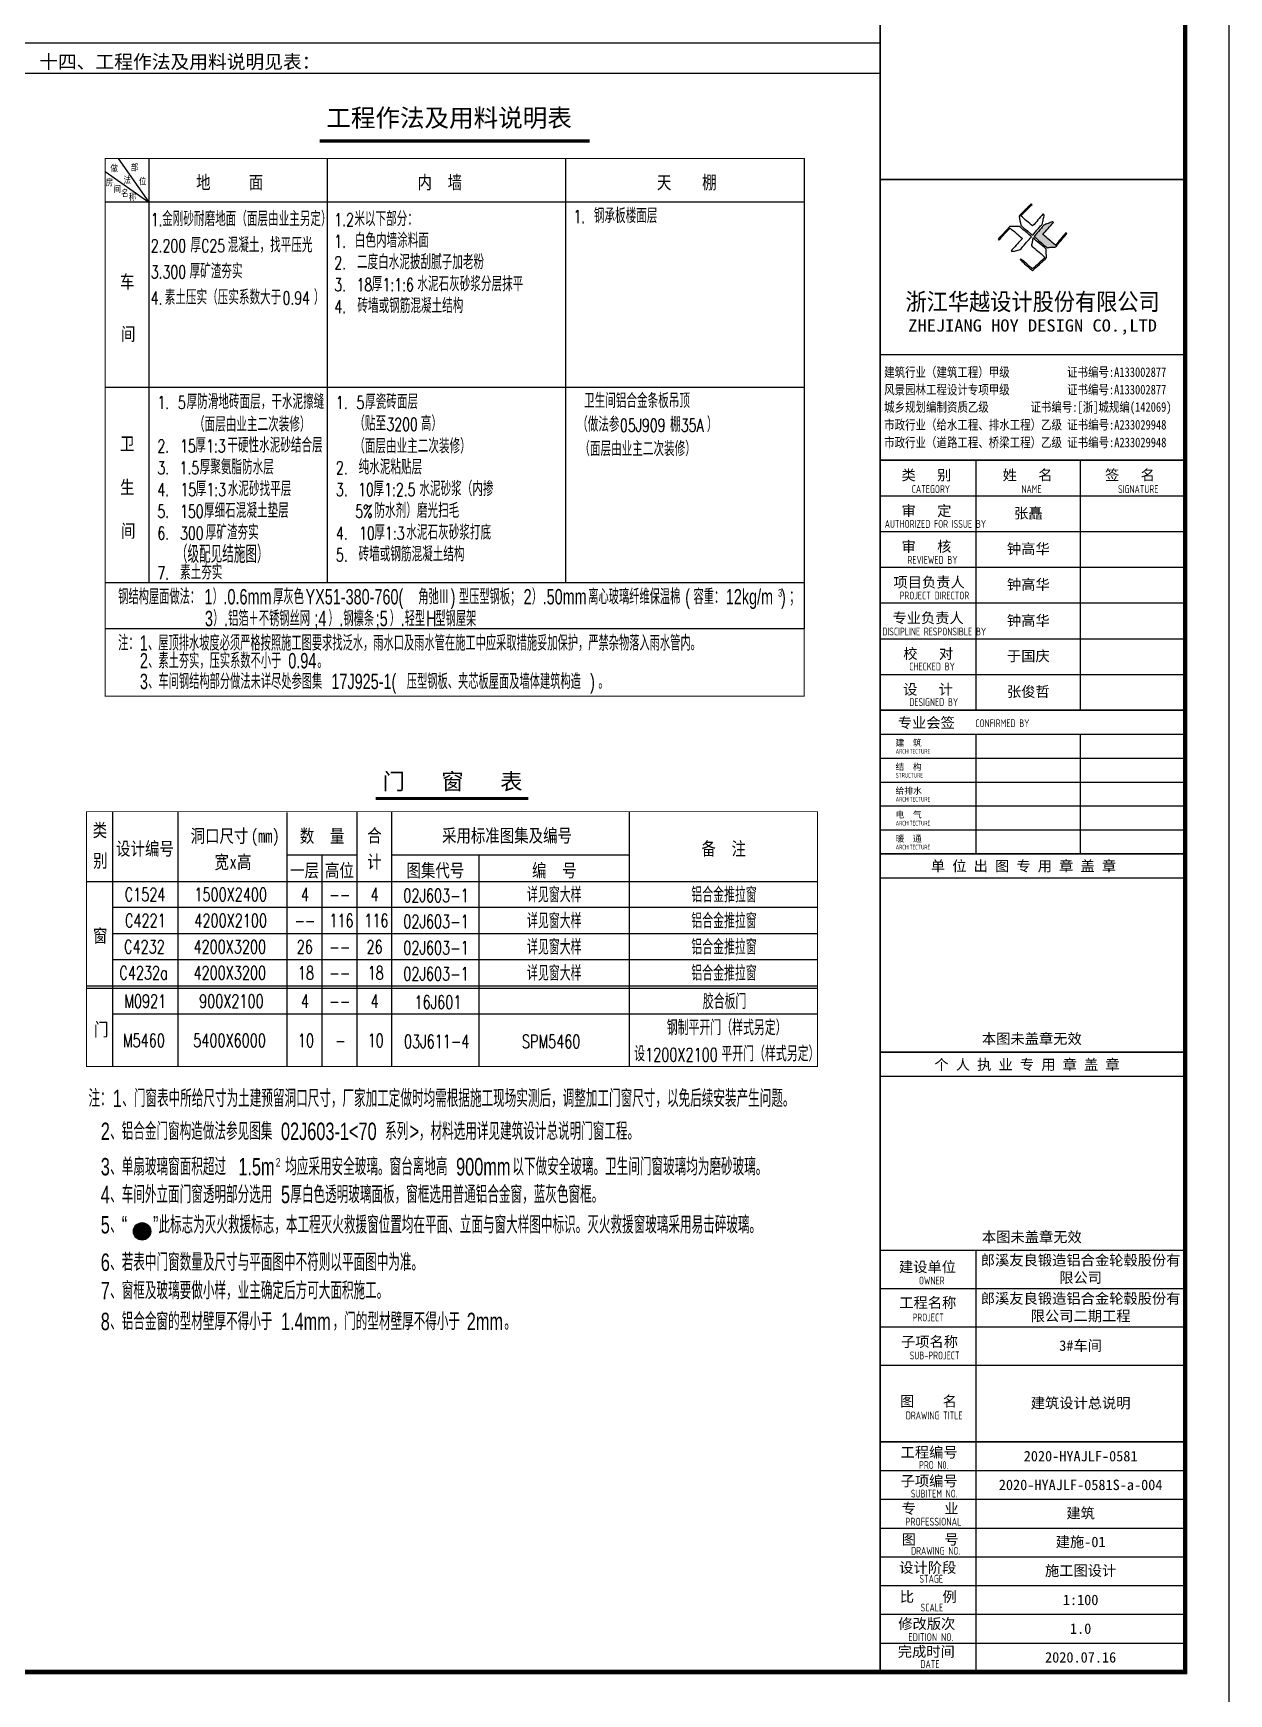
# Model space of a CAD drawing. Extents: x 14095202 to 14511487, y -1430609 to -90420.
# Drawn here: x 14479049 to 14506487, y -166620 to -128501 of the extents above; entities that cross this region are included whole.
import ezdxf
from ezdxf.enums import TextEntityAlignment as Align

# ---------------------------------------------------------------- set-up
doc = ezdxf.new("R2010")
doc.units = 0
doc.header["$LTSCALE"] = 1000
doc.header["$MEASUREMENT"] = 0
for name, color, linetype in [('PUB_DIM', 3, 'Continuous'), ('PUB_TEXT', 7, 'Continuous'), ('PUB_TITLE', 4, 'Continuous'), ('TK', 4, 'Continuous'), ('表格', 7, 'Continuous')]:
    doc.layers.add(name, color=color, linetype=linetype)
doc.styles.add('-宋体', font='', dxfattribs={"width": 0.8})
doc.styles.add('_TCH_LABEL', font='COMPLEX', dxfattribs={"bigfont": 'GBCBIG'})
doc.styles.add('HT', font='simhei.ttf', dxfattribs={"width": 0.8})
doc.styles.add('TSSD_REIN', font='tssdeng.shx', dxfattribs={"width": 0.7, "bigfont": 'tssdchn.shx'})
doc.styles.add('YAYA', font='', dxfattribs={"width": 0.8, "height": 1})
doc.styles.add('图签宋体', font='', dxfattribs={"height": 300})
doc.styles.add('图签黑体', font='simhei.ttf', dxfattribs={"height": 550})
doc.styles.add('文字1', font='', dxfattribs={"width": 0.8})
doc.styles.add('设计说明', font='!TSSDENG', dxfattribs={"width": 0.7, "bigfont": '!HZTXT'})
doc.styles.add('黑体', font='simhei.ttf')
doc.styles.get('-宋体').set_extended_font_data('SimSun')
doc.styles.get('YAYA').set_extended_font_data('SimSun')
doc.styles.get('图签宋体').set_extended_font_data('NSimSun')
doc.styles.get('文字1').set_extended_font_data('SimSun')

# ---------------------------------------------------------------- blocks, each defined once
blk = doc.blocks.new('A$C053D6479')
at = {"layer": 'PUB_TITLE'}
h = blk.add_hatch(color=256, dxfattribs=at)
h.dxf.hatch_style = 1
edge = h.paths.add_edge_path()
edge.add_spline(control_points=[(1026, 827), (1105, 920), (1188, 1008), (1266, 1102)], knot_values=[13, 13, 13, 13, 14, 14, 14, 14], degree=3, periodic=0)
edge.add_spline(control_points=[(1266, 1102), (1258, 1111), (1249, 1119), (1239, 1116)], knot_values=[12, 12, 12, 12, 13, 13, 13, 13], degree=3, periodic=0)
edge.add_spline(control_points=[(1239, 1116), (1210, 1107), (1179, 1092), (1144, 1077)], knot_values=[11, 11, 11, 11, 12, 12, 12, 12], degree=3, periodic=0)
edge.add_spline(control_points=[(1144, 1077), (1109, 1063), (1069, 1053), (1047, 1038)], knot_values=[10, 10, 10, 10, 11, 11, 11, 11], degree=3, periodic=0)
edge.add_spline(control_points=[(1047, 1038), (1028, 1026), (1007, 992), (991, 972)], knot_values=[9, 9, 9, 9, 10, 10, 10, 10], degree=3, periodic=0)
edge.add_spline(control_points=[(991, 972), (942, 913), (899, 868), (849, 810)], knot_values=[8, 8, 8, 8, 9, 9, 9, 9], degree=3, periodic=0)
edge.add_spline(control_points=[(849, 810), (842, 801), (822, 776), (822, 775)], knot_values=[7, 7, 7, 7, 8, 8, 8, 8], degree=3, periodic=0)
edge.add_spline(control_points=[(822, 775), (823, 771), (848, 752), (859, 744)], knot_values=[6, 6, 6, 6, 7, 7, 7, 7], degree=3, periodic=0)
edge.add_spline(control_points=[(859, 744), (949, 670), (1035, 592), (1122, 521)], knot_values=[5, 5, 5, 5, 6, 6, 6, 6], degree=3, periodic=0)
edge.add_spline(control_points=[(1122, 521), (1153, 527), (1185, 530), (1217, 533)], knot_values=[4, 4, 4, 4, 5, 5, 5, 5], degree=3, periodic=0)
edge.add_spline(control_points=[(1217, 533), (1246, 535), (1293, 532), (1316, 542)], knot_values=[3, 3, 3, 3, 4, 4, 4, 4], degree=3, periodic=0)
edge.add_spline(control_points=[(1316, 542), (1327, 547), (1338, 565), (1349, 579)], knot_values=[2, 2, 2, 2, 3, 3, 3, 3], degree=3, periodic=0)
edge.add_spline(control_points=[(1349, 579), (1423, 670), (1507, 759), (1572, 848)], knot_values=[1, 1, 1, 1, 2, 2, 2, 2], degree=3, periodic=0)
edge.add_spline(control_points=[(1572, 848), (1564, 852), (1561, 861), (1551, 862)], knot_values=[0, 0, 0, 0, 1, 1, 1, 1], degree=3, periodic=0)
edge.add_spline(control_points=[(1551, 862), (1469, 769), (1393, 671), (1310, 579)], knot_values=[15, 15, 15, 15, 16, 16, 16, 16], degree=3, periodic=0)
edge.add_spline(control_points=[(1310, 579), (1216, 662), (1118, 742), (1026, 827)], knot_values=[14, 14, 14, 14, 15, 15, 15, 15], degree=3, periodic=0)
at = {"layer": 'TK'}
for points, knots in [([(1031, 1298), (1066, 1286), (1054, 1262), (1045, 1224), (1036, 1188), (1031, 1158), (1024, 1121), (1020, 1104), (1017, 1085), (1012, 1071), (1004, 1052), (976, 1026), (956, 1003), (906, 946), (866, 899), (814, 839), (806, 829), (789, 806), (787, 806), (777, 804), (728, 856), (719, 864), (651, 922), (580, 978), (514, 1036), (509, 1106), (488, 1176), (479, 1247), (570, 1343), (663, 1436), (758, 1526), (764, 1523), (768, 1518), (774, 1515), (693, 1422), (599, 1343), (520, 1249), (607, 1171), (698, 1096), (789, 1021), (874, 1109), (950, 1206), (1031, 1298)], [0, 0, 0, 0, 1, 1, 1, 2, 2, 2, 3, 3, 3, 4, 4, 4, 5, 5, 5, 6, 6, 6, 7, 7, 7, 8, 8, 8, 9, 9, 9, 10, 10, 10, 11, 11, 11, 12, 12, 12, 13, 13, 13, 14, 14, 14, 14]), ([(555, 949), (624, 891), (699, 833), (760, 773), (689, 691), (614, 604), (539, 517), (529, 505), (516, 487), (506, 482), (492, 475), (469, 472), (452, 467), (416, 456), (383, 448), (342, 438), (323, 433), (297, 422), (293, 440), (291, 452), (313, 470), (322, 480), (400, 566), (477, 652), (553, 736), (460, 815), (366, 894), (270, 970), (183, 883), (101, 791), (16, 703), (-18, 714), (9, 735), (28, 755), (103, 838), (192, 930), (266, 1005), (319, 1009), (387, 1005), (442, 1007), (456, 1008), (472, 1011), (485, 1007), (507, 1000), (534, 967), (555, 949)], [0, 0, 0, 0, 1, 1, 1, 2, 2, 2, 3, 3, 3, 4, 4, 4, 5, 5, 5, 6, 6, 6, 7, 7, 7, 8, 8, 8, 9, 9, 9, 10, 10, 10, 11, 11, 11, 12, 12, 12, 13, 13, 13, 14, 14, 14, 15, 15, 15, 15]), ([(1551, 862), (1561, 861), (1564, 852), (1572, 848), (1507, 759), (1423, 670), (1349, 579), (1338, 565), (1327, 547), (1316, 542), (1293, 532), (1246, 535), (1217, 533), (1185, 530), (1153, 527), (1122, 521), (1035, 592), (949, 670), (859, 744), (848, 752), (823, 771), (822, 775), (822, 776), (842, 801), (849, 810), (899, 868), (942, 913), (991, 972), (1007, 992), (1028, 1026), (1047, 1038), (1069, 1053), (1109, 1063), (1144, 1077), (1179, 1092), (1210, 1107), (1239, 1116), (1249, 1119), (1258, 1111), (1266, 1102), (1188, 1008), (1105, 920), (1026, 827), (1118, 742), (1216, 662), (1310, 579), (1393, 671), (1469, 769), (1551, 862)], [0, 0, 0, 0, 1, 1, 1, 2, 2, 2, 3, 3, 3, 4, 4, 4, 5, 5, 5, 6, 6, 6, 7, 7, 7, 8, 8, 8, 9, 9, 9, 10, 10, 10, 11, 11, 11, 12, 12, 12, 13, 13, 13, 14, 14, 14, 15, 15, 15, 16, 16, 16, 16]), ([(1097, 490), (1100, 425), (1106, 361), (1107, 294), (1018, 207), (925, 121), (830, 33), (818, 21), (800, 0), (787, 0), (768, -1), (725, 49), (712, 60), (662, 103), (616, 143), (568, 186), (545, 207), (518, 224), (499, 250), (501, 259), (511, 261), (516, 267), (609, 192), (696, 111), (785, 33), (883, 118), (977, 208), (1070, 298), (992, 373), (892, 456), (803, 534), (791, 544), (768, 561), (766, 569), (761, 588), (776, 634), (780, 655), (785, 690), (788, 721), (795, 746), (897, 661), (998, 576), (1097, 490)], [0, 0, 0, 0, 1, 1, 1, 2, 2, 2, 3, 3, 3, 4, 4, 4, 5, 5, 5, 6, 6, 6, 7, 7, 7, 8, 8, 8, 9, 9, 9, 10, 10, 10, 11, 11, 11, 12, 12, 12, 13, 13, 13, 14, 14, 14, 14])]:
    blk.add_open_spline(points, degree=3, knots=knots, dxfattribs=at)
blk = doc.blocks.new('GeYuanFrame_21201607', base_point=(18.76, 4.34))
at = {"layer": 'PUB_TITLE'}
for points in [[(554.76, 235.14), (554.76, 292.54)], [(578.76, 235.14), (578.76, 292.54)], [(554.76, 202.14), (554.76, 229.64)], [(578.76, 202.14), (578.76, 229.64)], [(554.76, 14.34), (554.76, 111.14)]]:
    blk.add_lwpolyline(points, dxfattribs=at)
at = {"layer": 'TK'}
for p, q in [((532.76, 316.74), (602.76, 316.74)), ((532.76, 284.34), (602.76, 284.34)), ((532.76, 276.14), (602.76, 276.14)), ((532.76, 267.94), (602.76, 267.94)), ((532.76, 259.74), (602.76, 259.74)), ((532.76, 251.54), (602.76, 251.54)), ((532.76, 243.34), (602.76, 243.34)), ((532.76, 235.14), (602.76, 235.14)), ((532.76, 235.14), (602.76, 235.14)), ((532.76, 102.34), (602.76, 102.34)), ((532.76, 93.54), (602.76, 93.54)), ((532.76, 84.74), (554.76, 84.74)), ((532.76, 84.74), (602.76, 84.74)), ((532.76, 67.18), (602.76, 67.18)), ((532.76, 67.14), (602.76, 67.14)), ((532.76, 60.58), (602.76, 60.58)), ((532.76, 53.98), (602.76, 53.98)), ((532.76, 47.38), (602.76, 47.38)), ((532.76, 40.78), (602.76, 40.78)), ((532.76, 34.18), (602.76, 34.18)), ((532.76, 27.58), (602.76, 27.58)), ((532.76, 20.98), (602.76, 20.98)), ((532.76, 14.34), (602.76, 14.34))]:
    blk.add_line(p, q, dxfattribs=at)
for points in [[(18.76, 424.34), (612.76, 424.34), (612.76, 4.34), (18.76, 4.34), (18.76, 424.34)], [(532.76, 292.54), (602.76, 292.54)], [(532.76, 235.14), (602.76, 235.14)], [(532.76, 229.64), (602.76, 229.64)], [(532.76, 224.14), (602.76, 224.14)], [(532.76, 218.64), (602.76, 218.64)], [(532.76, 213.14), (602.76, 213.14)], [(532.76, 207.64), (602.76, 207.64)], [(532.76, 202.14), (602.76, 202.14)], [(532.76, 196.64), (602.76, 196.64)], [(532.76, 151.14), (602.76, 151.14)]]:
    blk.add_lwpolyline(points, dxfattribs=at)
at = {"layer": 'TK', "const_width": 1}
blk.add_lwpolyline([(602.76, 414.34), (43.76, 414.34), (43.76, 14.34), (602.76, 14.34)], close=True, dxfattribs=at)
at = {"layer": 'TK'}
for points, const_width in [([(532.76, 414.34), (532.76, 14.34)], 0.4), ([(532.76, 356.95), (602.76, 356.95)], 0.35), ([(532.76, 292.54), (602.76, 292.54)], 0.35), ([(532.76, 292.54), (602.76, 292.54)], 0.35), ([(532.76, 235.14), (602.76, 235.14)], 0.35), ([(532.76, 202.14), (602.76, 202.14)], 0.35), ([(532.76, 156.64), (602.76, 156.64)], 0.35), ([(532.76, 111.14), (602.76, 111.14)], 0.35), ([(532.76, 67.18), (602.76, 67.18)], 0.35)]:
    blk.add_lwpolyline(points, dxfattribs=dict(at, const_width=const_width))
at = {"layer": 'PUB_TITLE', "xscale": 0.01000000000021828, "yscale": 0.01000000000021828, "zscale": 0.01}
blk.add_blockref('A$C053D6479', (559.86, 336.08), dxfattribs=at)
at = {"layer": 'TK'}
for s, height, style, width, p in [('浙江华越设计股份有限公司', 3.96, 'HT', 0.9, (567.74, 328.97)), ('ZHEJIANG HOY DESIGN CO.,LTD', 2.8, '图签黑体', 1.11, (567.73, 323.1))]:
    blk.add_text(s, height=height, dxfattribs=dict(at, style=style, width=width)).set_placement(p, align=Align.MIDDLE)
for s, height, style, width, p in [('建筑行业（建筑工程）甲级           证书编号:A133002877', 2.2, '-宋体', 0.8, (533.67, 311.64)), ('风景园林工程设计专项甲级           证书编号:A133002877', 2.2, '-宋体', 0.8, (533.67, 307.62)), ('城乡规划编制资质乙级        证书编号:[浙]城规编(142069)', 2.2, '-宋体', 0.8, (533.67, 303.63)), ('市政行业（给水工程、排水工程）乙级 证书编号:A233029948', 2.2, '-宋体', 0.8, (533.67, 299.55)), ('市政行业（道路工程、桥梁工程）乙级 证书编号:A233029948', 2.2, '-宋体', 0.8, (533.67, 295.5)), ('CATEGORY', 1.8, 'TSSD_REIN', 0.7, (539.99, 284.98)), ('NAME', 1.8, 'TSSD_REIN', 0.7, (565.18, 284.98)), ('SIGNATURE', 1.8, 'TSSD_REIN', 0.7, (587.34, 284.98)), ('AUTHORIZED FOR ISSUE BY', 1.8, 'TSSD_REIN', 0.7, (533.79, 276.98)), ('REVIEWED BY', 1.8, 'TSSD_REIN', 0.7, (539.03, 268.72)), ('PROJECT DIRECTOR', 1.8, 'TSSD_REIN', 0.7, (537.22, 260.55)), ('DISCIPLINE RESPONSIBLE BY', 1.8, 'TSSD_REIN', 0.7, (533.25, 252.28)), ('CHECKED BY', 1.8, 'TSSD_REIN', 0.7, (539.42, 244.25)), ('DESIGNED BY', 1.8, 'TSSD_REIN', 0.7, (539.43, 236.08)), ('CONFIRMED BY', 1.8, 'TSSD_REIN', 0.7, (554.61, 231.23)), ('ARCHITECTURE', 1.08, 'TSSD_REIN', 0.7, (536.32, 225.15)), ('STRUCTURE', 1.08, 'TSSD_REIN', 0.7, (536.32, 219.65)), ('ARCHITECTURE', 1.08, 'TSSD_REIN', 0.7, (536.32, 214.15)), ('ARCHITECTURE', 1.08, 'TSSD_REIN', 0.7, (536.32, 208.65)), ('ARCHITECTURE', 1.08, 'TSSD_REIN', 0.7, (536.32, 203.15)), ('OWNER', 1.8, 'TSSD_REIN', 0.7, (541.65, 103.29)), ('PROJECT', 1.8, 'TSSD_REIN', 0.7, (540.19, 94.83)), ('SUB-PROJECT', 1.8, 'TSSD_REIN', 0.7, (539.53, 86.11)), ('DRAWING TITLE', 1.8, 'TSSD_REIN', 0.7, (538.64, 72.34)), ('PRO N0.', 1.8, 'TSSD_REIN', 0.7, (541.68, 60.96)), ('SUBITEM NO.', 1.8, 'TSSD_REIN', 0.7, (539.82, 54.39)), ('PROFESSIONAL', 1.8, 'TSSD_REIN', 0.8, (538.55, 47.95)), ('DRAWING NO.', 1.8, 'TSSD_REIN', 0.7, (539.86, 41.26)), ('STAGE', 1.8, 'TSSD_REIN', 0.7, (541.76, 34.84)), ('SCALE', 1.8, 'TSSD_REIN', 0.7, (542.05, 28.23)), ('EDITION NO.', 1.8, 'TSSD_REIN', 0.8, (539.2, 21.45)), ('DATE', 1.8, 'TSSD_REIN', 0.7, (542, 15.26))]:
    blk.add_text(s, height=height, dxfattribs=dict(at, style=style, width=width)).set_placement(p)
at = {"layer": 'TK', "style": '图签宋体'}
for s, height, p in [('类   别', 2.4, (537.65, 287.9)), ('姓   名', 2.4, (560.87, 287.9)), ('签   名', 2.4, (584.35, 287.9)), ('审   定', 2.4, (537.65, 279.7)), ('审   核', 2.4, (537.65, 271.5)), ('项目负责人', 2.4, (535.8, 263.3)), ('专业负责人', 2.4, (535.56, 255.1)), ('校   对', 2.4, (538.06, 246.9)), ('设   计', 2.4, (538.03, 238.7)), ('专业会签', 2.4, (536.79, 231.05)), ('建  筑', 1.44, (536.28, 226.92)), ('结  构', 1.44, (536.28, 221.42)), ('给排水', 1.44, (536.28, 215.92)), ('电  气', 1.44, (536.28, 210.42)), ('暖  通', 1.44, (536.28, 204.92)), ('单 位 出 图 专 用 章 盖 章', 2.4, (544.39, 198.16)), ('本图未盖章无效', 2.4, (556.1, 158.51)), ('个 人 执 业 专 用 章 盖 章', 2.4, (545.19, 152.58)), ('本图未盖章无效', 2.4, (556.1, 113.01)), ('建设单位', 2.4, (537.06, 106.14)), ('工程名称', 2.4, (537.14, 97.93)), ('子项名称', 2.4, (537.52, 88.95)), ('图    名', 2.4, (537.3, 75.3)), ('工程编号', 2.4, (537.44, 63.58)), ('子项编号', 2.4, (537.44, 57)), ('专    业', 2.4, (537.68, 50.69)), ('图    号', 2.4, (537.69, 43.58)), ('设计阶段', 2.4, (537.12, 37.12)), ('比    例', 2.4, (537.26, 30.44)), ('修改版次', 2.4, (536.91, 24.22)), ('完成时间', 2.4, (536.79, 17.83))]:
    blk.add_text(s, height=height, dxfattribs=at).set_placement(p)
at = {"layer": 'TK', "char_height": 2.4, "attachment_point": 5, "style": '图签宋体'}
for s, insert, width in [('张矗', (566.76, 280.21), 24), ('钟高华', (566.76, 272.04), 24), ('钟高华', (566.76, 263.84), 24), ('钟高华', (566.76, 255.57), 24), ('于国庆', (566.76, 247.44), 24), ('张俊哲', (566.76, 239.24), 24), ('郎溪友良锻造铝合金轮毂股份有限公司', (578.76, 106.74), 48), ('郎溪友良锻造铝合金轮毂股份有限公司二期工程', (578.76, 97.94), 48), ('3#车间', (578.76, 89.14), 48), ('建筑设计总说明', (578.76, 75.94), 48), ('2020-HYAJLF-0581', (578.76, 63.88), 48), ('2020-HYAJLF-0581S-a-004', (578.76, 57.28), 48), ('建筑', (578.76, 50.68), 48), ('建施-01', (578.76, 44.08), 48), ('施工图设计', (578.76, 37.48), 48), ('1:100', (578.76, 30.88), 48), ('1.0', (578.76, 24.28), 48), ('2020.07.16', (578.76, 17.69), 48)]:
    blk.add_mtext(s, dxfattribs=dict(at, insert=insert, width=width))

msp = doc.modelspace()

# ---------------------------------------------------------------- hatches: boundary and pattern name
h = msp.add_hatch(color=1)
edge = h.paths.add_edge_path()
edge.add_arc((14481547.7, -156005.5), 200, 0, 360)

# ---------------------------------------------------------------- linework, layer by layer
for p, q in [((14480998.7, -131376.8), (14481698.7, -132376.8)), ((14481698.7, -131376.8), (14481698.7, -141108.4)), ((14485797, -131376.8), (14485797, -141108.4)), ((14491268, -131376.8), (14491268, -141108.4)), ((14496744, -131376.8), (14496744, -142165.6)), ((14480698.7, -131676.8), (14481698.7, -132376.8)), ((14480698.7, -136627.2), (14496744, -136627.2)), ((14480698.7, -141108.4), (14496744, -141108.4)), ((14480872, -146372.3), (14480872, -152222.3)), ((14482372, -152222.3), (14482372, -146372.3)), ((14487272, -146372.3), (14487272, -152222.3)), ((14492728, -146372.3), (14492728, -152222.3)), ((14484872, -146387.2), (14484872, -152222.3)), ((14486472, -146377.3), (14486472, -152222.3)), ((14486472, -147372.3), (14484872, -147372.3)), ((14485672, -147372.3), (14485672, -152222.3)), ((14485672, -147372.3), (14485672, -152222.3)), ((14485672, -147372.3), (14485672, -152222.3)), ((14485672, -147372.3), (14485672, -152222.3)), ((14486472, -147372.3), (14486472, -152222.3)), ((14492728, -147372.3), (14487272, -147372.3)), ((14489272, -147372.3), (14489272, -152222.3)), ((14480272, -147972.3), (14497048, -147972.3)), ((14497048, -148572.3), (14480872, -148572.3)), ((14497048, -149172.3), (14480872, -149172.3)), ((14497048, -149772.3), (14480872, -149772.3)), ((14480272, -150372.3), (14497048, -150372.3)), ((14480272, -150422.3), (14497048, -150422.3)), ((14497048, -151022.3), (14480872, -151022.3))]:
    msp.add_line(p, q)
msp.add_lwpolyline([(14480698.7, -142165.6), (14496744, -142165.6)])
at = {"const_width": 20}
msp.add_lwpolyline([(14497048, -152222.3), (14497048, -146372.3), (14480272, -146372.3), (14480272, -152222.3)], close=True, dxfattribs=at)
at = {"color": 1}
msp.add_circle((14481547.7, -156005.5), 200, dxfattribs=at)
at = {"layer": 'Defpoints', "color": 251}
for p, q in [((14449586.9, -128720.3), (14498486.9, -128720.3)), ((14449586.9, -129420.3), (14498486.9, -129420.3))]:
    msp.add_line(p, q, dxfattribs=at)
at = {"layer": 'PUB_DIM', "const_width": 70}
for points in [[(14485621.4, -130976.2), (14491821.4, -130976.2)], [(14486910, -146069.1), (14490410, -146069.1)]]:
    msp.add_lwpolyline(points, dxfattribs=at)
at = {"layer": '表格'}
msp.add_line((14496744, -132376.8), (14480698.7, -132376.8), dxfattribs=at)
at = {"layer": '表格', "const_width": 20}
msp.add_lwpolyline([(14480698.7, -131376.8), (14496744, -131376.8), (14496744, -143720.4), (14480698.7, -143720.4)], close=True, dxfattribs=at)

# ---------------------------------------------------------------- block references
at = {"xscale": 100, "yscale": 100, "zscale": 100}
msp.add_blockref('GeYuanFrame_21201607', (14447086.9, -167120.3), dxfattribs=at)

# ---------------------------------------------------------------- texts
at = {"layer": 'PUB_TEXT', "color": 4, "style": '黑体'}
for s, height, p in [('十四、工程作法及用料说明见表：', 315.443, (14479186.9, -129315)), ('工程作法及用料说明表', 413.08, (14485775.3, -130651.2)), ('门', 375.5, (14487065.1, -145865)), ('窗', 375.5, (14488415.3, -145865)), ('表', 375.5, (14489765.5, -145865))]:
    msp.add_text(s, height=height, dxfattribs=at).set_placement(p)
at = {"layer": 'PUB_TEXT', "color": 4}
for s, height, style, width, p in [('做', 151.9, 'YAYA', 0.8, (14480821.7, -131675.3)), ('部', 151.9, 'YAYA', 0.8, (14481288.9, -131656.8)), ('房', 151.9, 'YAYA', 0.8, (14480713.1, -132000)), ('法', 151.9, 'YAYA', 0.8, (14481120.9, -131946.3)), ('位', 151.9, 'YAYA', 0.8, (14481476.1, -131973.7)), ('地', 303.8, 'YAYA', 0.8, (14482787, -132076.8)), ('面', 303.8, 'YAYA', 0.8, (14483996.8, -132076.8)), ('内', 303.8, 'YAYA', 0.8, (14487868.4, -132076.8)), ('墙', 303.8, 'YAYA', 0.8, (14488559.7, -132076.8)), ('天', 303.8, 'YAYA', 0.8, (14493363, -132076.8)), ('棚', 303.8, 'YAYA', 0.8, (14494400, -132076.8)), ('间', 151.9, 'YAYA', 0.8, (14480890.9, -132150.1)), ('名', 151.9, 'YAYA', 0.8, (14481066.7, -132246.4)), ('称', 151.9, 'YAYA', 0.8, (14481241.5, -132334.7)), ('车', 303.8, 'YAYA', 0.8, (14481041.4, -134358.6)), ('间', 303.8, 'YAYA', 0.8, (14481063, -135558.6)), ('卫', 303.8, '文字1', 0.8, (14481042.1, -138077.2)), ('生', 303.8, '文字1', 0.8, (14481042.1, -139077.2)), ('间', 303.8, '文字1', 0.8, (14481063, -140077.2)), ('钢结构屋面做法：', 353.33, '设计说明', 0.7, (14480998.7, -141613.7)), ('1', 353.3, '设计说明', 0.7, (14482977.4, -141613.7)), ('）', 353.3, '设计说明', 0.7, (14483167.6, -141613.7)), ('.0.6mm', 353.33, '设计说明', 0.7, (14483415, -141613.7)), ('厚灰色', 353.33, '设计说明', 0.7, (14484556.5, -141613.7)), ('YX51-380-760(', 353.333, '设计说明', 0.7, (14485298.5, -141613.7)), ('角弛Ⅲ', 353.33, '设计说明', 0.7, (14487886, -141613.7)), (')', 353.3, '设计说明', 0.7, (14488628, -141613.7)), ('型压型钢板；', 353.33, '设计说明', 0.7, (14488818.3, -141613.7)), ('2', 353.3, '设计说明', 0.7, (14490302.3, -141613.7)), ('）', 353.3, '设计说明', 0.7, (14490492.5, -141613.7)), ('.50mm', 353.33, '设计说明', 0.7, (14490739.8, -141613.7)), ('离心玻璃纤维保温棉', 353.33, '设计说明', 0.7, (14491786.3, -141613.7)), ('(', 353.3, '设计说明', 0.7, (14494012.3, -141613.7)), ('容重：', 353.33, '设计说明', 0.7, (14494202.5, -141613.7)), ('12kg/m', 353.33, '设计说明', 0.7, (14494944.5, -141613.7)), ('3', 176.7, '设计说明', 0.7, (14496143.1, -141437.1)), (')', 353.3, '设计说明', 0.7, (14496209.7, -141613.7)), ('；', 353.3, '设计说明', 0.7, (14496400, -141613.7)), ('3', 353.3, '设计说明', 0.7, (14482989.3, -142113.7)), ('）', 353.3, '设计说明', 0.7, (14483179.6, -142113.7)), ('铝箔＋不锈钢丝网', 353.33, '设计说明', 0.7, (14483522, -142113.7)), (';4', 353.33, '设计说明', 0.7, (14485500.7, -142113.7)), ('）', 353.3, '设计说明', 0.7, (14485824.1, -142113.7)), ('钢檩条', 353.33, '设计说明', 0.7, (14486166.6, -142113.7)), (';5', 353.33, '设计说明', 0.7, (14486908.6, -142113.7)), ('）', 353.3, '设计说明', 0.7, (14487232, -142113.7)), ('轻型', 353.33, '设计说明', 0.7, (14487574.5, -142113.7)), ('H', 353.3, '设计说明', 0.7, (14488069.1, -142113.7)), ('型钢屋架', 353.33, '设计说明', 0.7, (14488278.4, -142113.7)), ('.', 353.3, '设计说明', 0.7, (14483426.9, -142113.7)), ('.', 353.3, '设计说明', 0.7, (14486071.5, -142113.7)), ('.', 353.3, '设计说明', 0.7, (14487479.4, -142113.7)), ('注：', 353.33, '设计说明', 0.7, (14480998.7, -142675.2)), ('1', 353.3, '设计说明', 0.7, (14481493.4, -142675.2)), ('、屋顶排水坡度必须严格按照施工图要求找泛水，雨水口及雨水管在施工中应采取措施妥加保护，严禁杂物落入雨水管内。', 353.333, '设计说明', 0.7, (14481683.6, -142675.2)), ('2', 353.3, '设计说明', 0.7, (14481497.3, -143082.8)), ('、素土夯实，压实系数不小于', 353.333, '设计说明', 0.7, (14481687.5, -143082.8)), ('0.94', 353.33, '设计说明', 0.7, (14484902.9, -143082.8)), ('。', 353.3, '设计说明', 0.7, (14485568.8, -143082.8)), ('3', 353.3, '设计说明', 0.7, (14481497.3, -143558.4)), ('、车间钢结构部分做法未详尽处参图集', 353.333, '设计说明', 0.7, (14481687.5, -143558.4)), ('17J925-1(', 353.33, '设计说明', 0.7, (14485892.2, -143558.4)), ('压型钢板、夹芯板屋面及墙体建筑构造', 353.333, '设计说明', 0.7, (14487623.5, -143558.4)), (')', 353.3, '设计说明', 0.7, (14491828.2, -143558.4)), ('。', 353.3, '设计说明', 0.7, (14492018.5, -143558.4))]:
    msp.add_text(s, height=height, dxfattribs=dict(at, style=style, width=width)).set_placement(p)
at = {"layer": 'PUB_TEXT'}
for s, height, style, width, p in [('1.', 297.5, '_TCH_LABEL', 0.705882, (14481747.2, -132931.1)), ('1.2', 297.5, '_TCH_LABEL', 0.705882, (14485958.8, -132931.1)), ('1.', 297.5, '_TCH_LABEL', 0.705882, (14491445.2, -132859.5)), ('2.200', 297.5, '_TCH_LABEL', 0.705882, (14481747.2, -133531.1)), ('C25', 297.5, '_TCH_LABEL', 0.705882, (14482903, -133531.1)), ('1.', 297.5, '_TCH_LABEL', 0.705882, (14485958.8, -133426.4)), ('2.', 297.5, '_TCH_LABEL', 0.705882, (14485958.8, -133921.1)), ('3.300', 297.5, '_TCH_LABEL', 0.705882, (14481747.2, -134131.1)), ('3.', 297.5, '_TCH_LABEL', 0.705882, (14485958.8, -134424.9)), ('18', 297.5, '_TCH_LABEL', 0.705882, (14486468.8, -134424.9)), ('1:1:6', 297.5, '_TCH_LABEL', 0.705882, (14487064.5, -134424.9)), ('4.', 297.5, '_TCH_LABEL', 0.705882, (14481747.2, -134731.1)), ('0.94', 297.5, '_TCH_LABEL', 0.705882, (14484770.4, -134731.1)), ('4.', 297.5, '_TCH_LABEL', 0.705882, (14485958.8, -134924.9)), ('1.', 297.5, '_TCH_LABEL', 0.705882, (14481898.7, -137127.2)), ('5', 297.5, '_TCH_LABEL', 0.705882, (14482368.7, -137127.2)), ('1.', 297.5, '_TCH_LABEL', 0.705882, (14485995.9, -137127.2)), ('5', 297.5, '_TCH_LABEL', 0.705882, (14486465.9, -137127.2)), ('3200', 297.5, '_TCH_LABEL', 0.705882, (14487154.9, -137627.2)), ('05J909', 297.5, '_TCH_LABEL', 0.705882, (14492514.8, -137650.4)), ('35A', 297.5, '_TCH_LABEL', 0.705882, (14493910.5, -137650.4)), ('2.', 297.5, '_TCH_LABEL', 0.705882, (14481898.7, -138127.2)), ('15', 297.5, '_TCH_LABEL', 0.705882, (14482418.7, -138127.2)), ('1:3', 297.5, '_TCH_LABEL', 0.705882, (14483014.5, -138127.2)), ('3.', 297.5, '_TCH_LABEL', 0.705882, (14481898.7, -138627.2)), ('1.5', 297.5, '_TCH_LABEL', 0.705882, (14482408.7, -138627.2)), ('2.', 297.5, '_TCH_LABEL', 0.705882, (14485995.9, -138627.2)), ('4.', 297.5, '_TCH_LABEL', 0.705882, (14481898.7, -139127.2)), ('15', 297.5, '_TCH_LABEL', 0.705882, (14482428.7, -139127.2)), ('1:3', 297.5, '_TCH_LABEL', 0.705882, (14483024.5, -139127.2)), ('3.', 297.5, '_TCH_LABEL', 0.705882, (14485995.9, -139127.2)), ('10', 297.5, '_TCH_LABEL', 0.705882, (14486505.9, -139127.2)), ('1:2.5', 297.5, '_TCH_LABEL', 0.705882, (14487101.7, -139127.2)), ('5.', 297.5, '_TCH_LABEL', 0.705882, (14481898.7, -139627.2)), ('150', 297.5, '_TCH_LABEL', 0.705882, (14482418.7, -139627.2)), ('5%', 297.5, '_TCH_LABEL', 0.705882, (14486440.7, -139627.2)), ('6.', 297.5, '_TCH_LABEL', 0.705882, (14481898.7, -140127.2)), ('300', 297.5, '_TCH_LABEL', 0.705882, (14482418.7, -140127.2)), ('4.', 297.5, '_TCH_LABEL', 0.705882, (14485995.9, -140127.2)), ('10', 297.5, '_TCH_LABEL', 0.705882, (14486525.9, -140127.2)), ('1:3', 297.5, '_TCH_LABEL', 0.705882, (14487121.7, -140127.2)), ('（级配见结施图）', 400, '设计说明', 0.7, (14482322, -140661.1)), ('5.', 297.5, '_TCH_LABEL', 0.705882, (14485995.9, -140627.2)), ('7.', 297.5, '_TCH_LABEL', 0.705882, (14481898.7, -141041.8)), ('类', 303.8, 'YAYA', 0.8, (14480413.3, -146948.1)), ('洞口尺寸', 303.8, 'YAYA', 0.8, (14482660, -147079.7)), ('(mm)', 303.8, 'YAYA', 0.8, (14484042.6, -147079.7)), ('数', 303.8, 'YAYA', 0.8, (14485167, -147079.7)), ('量', 303.8, 'YAYA', 0.8, (14485858.3, -147079.7)), ('合', 303.8, 'YAYA', 0.8, (14486714, -147072.3)), ('采用标准图集及编号', 303.8, 'YAYA', 0.8, (14488429.6, -147072.3)), ('设计编号', 303.8, 'YAYA', 0.8, (14480950.9, -147372.3)), ('备', 303.8, 'YAYA', 0.8, (14494385, -147372.3)), ('注', 303.8, 'YAYA', 0.8, (14495076.4, -147372.3)), ('别', 303.8, 'YAYA', 0.8, (14480422.1, -147648.1)), ('宽', 303.8, 'YAYA', 0.8, (14483208.8, -147679.7)), ('x', 303.8, 'YAYA', 0.8, (14483554.5, -147679.7)), ('高', 303.8, 'YAYA', 0.8, (14483727.3, -147679.7)), ('计', 303.8, 'YAYA', 0.8, (14486713.3, -147672.3)), ('一层', 303.8, 'YAYA', 0.8, (14484945.9, -147872.3)), ('高位', 303.8, 'YAYA', 0.8, (14485744.6, -147872.3)), ('图集代号', 303.8, 'YAYA', 0.8, (14487615.1, -147872.3)), ('编', 303.8, 'YAYA', 0.8, (14490497.2, -147872.3)), ('号', 303.8, 'YAYA', 0.8, (14491188.5, -147872.3)), ('C1524', 306, '_TCH_LABEL', 0.705882, (14481148.8, -148425.3)), ('1500X2400', 306, '_TCH_LABEL', 0.705882, (14482747.7, -148425.3)), ('4', 306, '_TCH_LABEL', 0.705882, (14485189.7, -148425.3)), ('4', 306, '_TCH_LABEL', 0.705882, (14486789.7, -148425.3)), ('02J603-1', 306, '_TCH_LABEL', 0.705882, (14487543.4, -148447.2)), ('--', 306, '_TCH_LABEL', 0.705882, (14485845.7, -148425.3)), ('窗', 303.8, 'YAYA', 0.8, (14480421.4, -149372.3)), ('C4221', 306, '_TCH_LABEL', 0.705882, (14481154, -149025.3)), ('4200X2100', 306, '_TCH_LABEL', 0.705882, (14482747.7, -149025.3)), ('--', 306, '_TCH_LABEL', 0.705882, (14485045.7, -149025.3)), ('116', 306, '_TCH_LABEL', 0.705882, (14485845.7, -149025.3)), ('116', 306, '_TCH_LABEL', 0.705882, (14486645.7, -149025.3)), ('02J603-1', 306, '_TCH_LABEL', 0.705882, (14487543.4, -149047.2)), ('C4232', 306, '_TCH_LABEL', 0.705882, (14481133.4, -149625.3)), ('4200X3200', 306, '_TCH_LABEL', 0.705882, (14482727.1, -149625.3)), ('26', 306, '_TCH_LABEL', 0.705882, (14485097.1, -149625.3)), ('26', 306, '_TCH_LABEL', 0.705882, (14486697.1, -149625.3)), ('02J603-1', 306, '_TCH_LABEL', 0.705882, (14487543.4, -149647.2)), ('--', 306, '_TCH_LABEL', 0.705882, (14485845.7, -149625.3)), ('C4232a', 306, '_TCH_LABEL', 0.705882, (14481025.4, -150225.3)), ('4200X3200', 306, '_TCH_LABEL', 0.705882, (14482727.1, -150225.3)), ('18', 306, '_TCH_LABEL', 0.705882, (14485122.8, -150225.3)), ('--', 306, '_TCH_LABEL', 0.705882, (14485845.7, -150225.3)), ('18', 306, '_TCH_LABEL', 0.705882, (14486722.8, -150225.3)), ('02J603-1', 306, '_TCH_LABEL', 0.705882, (14487543.4, -150247.2)), ('M0921', 306, '_TCH_LABEL', 0.705882, (14481138.6, -150875.3)), ('900X2100', 306, '_TCH_LABEL', 0.705882, (14482855.7, -150875.3)), ('4', 306, '_TCH_LABEL', 0.705882, (14485189.7, -150875.3)), ('4', 306, '_TCH_LABEL', 0.705882, (14486789.7, -150875.3)), ('--', 306, '_TCH_LABEL', 0.705882, (14485845.7, -150875.3)), ('16J601', 306, '_TCH_LABEL', 0.705882, (14487800.5, -150897.2)), ('门', 303.8, 'YAYA', 0.8, (14480445.1, -151522.3)), ('M5460', 306, '_TCH_LABEL', 0.705882, (14481107.7, -151775.3)), ('5400X6000', 306, '_TCH_LABEL', 0.705882, (14482722, -151775.3)), ('10', 306, '_TCH_LABEL', 0.705882, (14485122.8, -151775.3)), ('-', 306, '_TCH_LABEL', 0.705882, (14485979.4, -151775.3)), ('10', 306, '_TCH_LABEL', 0.705882, (14486722.8, -151775.3)), ('03J611-4', 306, '_TCH_LABEL', 0.705882, (14487558.8, -151797.2)), ('SPM5460', 306, '_TCH_LABEL', 0.705882, (14490263.8, -151797.2)), ('1200X2100', 306, '_TCH_LABEL', 0.705882, (14493093.2, -152102.3)), ('注：', 400, '设计说明', 0.7, (14480316.6, -153153.2)), ('1', 400, '设计说明', 0.7, (14480876.6, -153153.2)), ('、门窗表中所给尺寸为土建预留洞口尺寸，厂家加工定做时均需根据施工现场实测后，调整加工门窗尺寸，以免后续安装产生问题。', 400, '设计说明', 0.7, (14481092, -153153.2)), ('2', 400, '设计说明', 0.7, (14480598.8, -153908.7)), ('、铝合金门窗构造做法参见图集', 400, '设计说明', 0.7, (14480814.2, -153908.7)), ('02J603-1<70', 400, '设计说明', 0.7, (14484734.2, -153908.7)), ('系列', 400, '设计说明', 0.7, (14487124.9, -153908.7)), ('>', 400, '设计说明', 0.7, (14487684.9, -153908.7)), ('，材料选用详见建筑设计总说明门窗工程。', 400, '设计说明', 0.7, (14487900.3, -153908.7)), ('3', 400, '设计说明', 0.7, (14480598.8, -154720.8)), ('、单扇玻璃窗面积超过', 400, '设计说明', 0.7, (14480814.2, -154720.8)), ('1.5m', 400, '设计说明', 0.7, (14483755.3, -154720.8)), ('2', 200, '设计说明', 0.7, (14484616.8, -154520.8)), ('均应采用安全玻璃。窗台离地高', 400, '设计说明', 0.7, (14484833.3, -154720.8)), ('900mm', 400, '设计说明', 0.7, (14488753.3, -154720.8)), ('以下做安全玻璃。卫生间门窗玻璃均为磨砂玻璃。', 400, '设计说明', 0.7, (14490045.6, -154720.8)), ('4', 400, '设计说明', 0.7, (14480598.8, -155359.3)), ('、车间外立面门窗透明部分选用', 400, '设计说明', 0.7, (14480814.2, -155359.3)), ('5', 400, '设计说明', 0.7, (14484734.2, -155359.3)), ('厚白色透明玻璃面板，窗框选用普通铝合金窗，蓝灰色窗框。', 400, '设计说明', 0.7, (14484949.5, -155359.3)), ('5', 400, '设计说明', 0.7, (14480598.8, -156054.5)), ('、“', 400, '设计说明', 0.7, (14480814.2, -156054.5)), ('”此标志为灭火救援标志，本工程灭火救援窗位置均在平面、立面与窗大样图中标识。灭火救援窗玻璃采用易击碎玻璃。', 400, '设计说明', 0.7, (14481797.5, -156054.5)), ('6', 400, '设计说明', 0.7, (14480598.8, -156913.7)), ('、若表中门窗数量及尺寸与平面图中不符则以平面图中为准。', 400, '设计说明', 0.7, (14480814.2, -156913.7)), ('7', 400, '设计说明', 0.7, (14480598.8, -157564.9)), ('、窗框及玻璃要做小样，业主确定后方可大面积施工。', 400, '设计说明', 0.7, (14480814.2, -157564.9)), ('8', 400, '设计说明', 0.7, (14480598.8, -158273.3)), ('、铝合金窗的型材壁厚不得小于', 400, '设计说明', 0.7, (14480814.2, -158273.3)), ('1.4mm', 400, '设计说明', 0.7, (14484734.2, -158273.3)), ('，门的型材壁厚不得小于', 400, '设计说明', 0.7, (14485918.8, -158273.3)), ('2mm', 400, '设计说明', 0.7, (14488998.8, -158273.3)), ('。', 400, '设计说明', 0.7, (14489860.3, -158273.3))]:
    msp.add_text(s, height=height, dxfattribs=dict(at, style=style, width=width)).set_placement(p)
at = {"layer": 'PUB_TEXT', "style": '_TCH_LABEL'}
for s, height, p in [('金刚砂耐磨地面（面层由业主另定）', 337.589, (14482007.2, -132931.1)), ('米以下部分：', 337.59, (14486418.8, -132931.1)), ('钢承板楼面层', 337.59, (14491915.2, -132859.5)), ('厚', 337.6, (14482657.2, -133531.1)), ('混凝土，找平压光', 337.59, (14483513, -133531.1)), ('白色内墙涂料面', 337.59, (14486428.8, -133426.4)), ('厚矿渣夯实', 337.59, (14482637.2, -134131.1)), ('二度白水泥披刮腻子加老粉', 337.589, (14486478.8, -133921.1)), ('厚', 337.6, (14486818.8, -134424.9)), ('水泥石灰砂浆分层抹平', 337.59, (14487864.5, -134424.9)), ('素土压实（压实系数大于', 337.589, (14482067.2, -134731.1)), ('）', 337.6, (14485490.4, -134731.1)), ('砖墙或钢筋混凝土结构', 337.59, (14486488.8, -134924.9)), ('厚防滑地砖面层，干水泥擦缝', 337.589, (14482568.7, -137127.2)), ('厚瓷砖面层', 337.59, (14486665.9, -137127.2)), ('卫生间铝合金条板吊顶', 337.59, (14491690.1, -137105.6)), ('（面层由业主二次装修）', 337.589, (14482738.7, -137647.2)), ('（贴至', 337.59, (14486417.7, -137627.2)), ('高）', 337.59, (14487944.9, -137627.2)), ('（做法参', 337.59, (14491531.8, -137650.4)), ('棚', 337.6, (14493664.8, -137650.4)), ('）', 337.6, (14494510.5, -137650.4)), ('厚', 337.6, (14482768.7, -138127.2)), ('干硬性水泥砂结合层', 337.59, (14483504.5, -138127.2)), ('（面层由业主二次装修）', 337.589, (14486415.9, -138147.2)), ('（面层由业主二次装修）', 337.589, (14491582, -138209)), ('厚聚氨脂防水层', 337.59, (14482868.7, -138627.2)), ('纯水泥粘贴层', 337.59, (14486515.9, -138627.2)), ('水泥砂浆（内掺', 337.59, (14487911.7, -139127.2)), ('厚', 337.6, (14482778.7, -139127.2)), ('水泥砂找平层', 337.59, (14483514.5, -139127.2)), ('厚', 337.6, (14486855.9, -139127.2)), ('厚细石混凝土垫层', 337.59, (14482968.7, -139627.2)), ('防水剂）磨光扫毛', 337.59, (14486880.7, -139627.2)), ('厚矿渣夯实', 337.59, (14483008.7, -140127.2)), ('厚', 337.6, (14486875.9, -140127.2)), ('水泥石灰砂浆打底', 337.59, (14487611.7, -140127.2)), ('砖墙或钢筋混凝土结构', 337.59, (14486515.9, -140627.2)), ('素土夯实', 337.59, (14482418.7, -141041.8)), ('详见窗大样', 347.23, (14490381.3, -148452.3)), ('铝合金推拉窗', 347.23, (14494152.7, -148452.3)), ('详见窗大样', 347.23, (14490381.3, -149052.3)), ('铝合金推拉窗', 347.23, (14494152.7, -149052.3)), ('详见窗大样', 347.23, (14490381.3, -149652.3)), ('铝合金推拉窗', 347.23, (14494152.7, -149652.3)), ('详见窗大样', 347.23, (14490381.3, -150252.3)), ('铝合金推拉窗', 347.23, (14494152.7, -150252.3)), ('胶合板门', 347.23, (14494415, -150902.3)), ('钢制平开门（样式另定）', 347.234, (14493588.3, -151502.3)), ('平开门（样式另定）', 347.23, (14494841.8, -152102.3)), ('设', 347.2, (14492840.4, -152102.3))]:
    msp.add_text(s, height=height, dxfattribs=at).set_placement(p)

doc.saveas('drawing.dxf')
